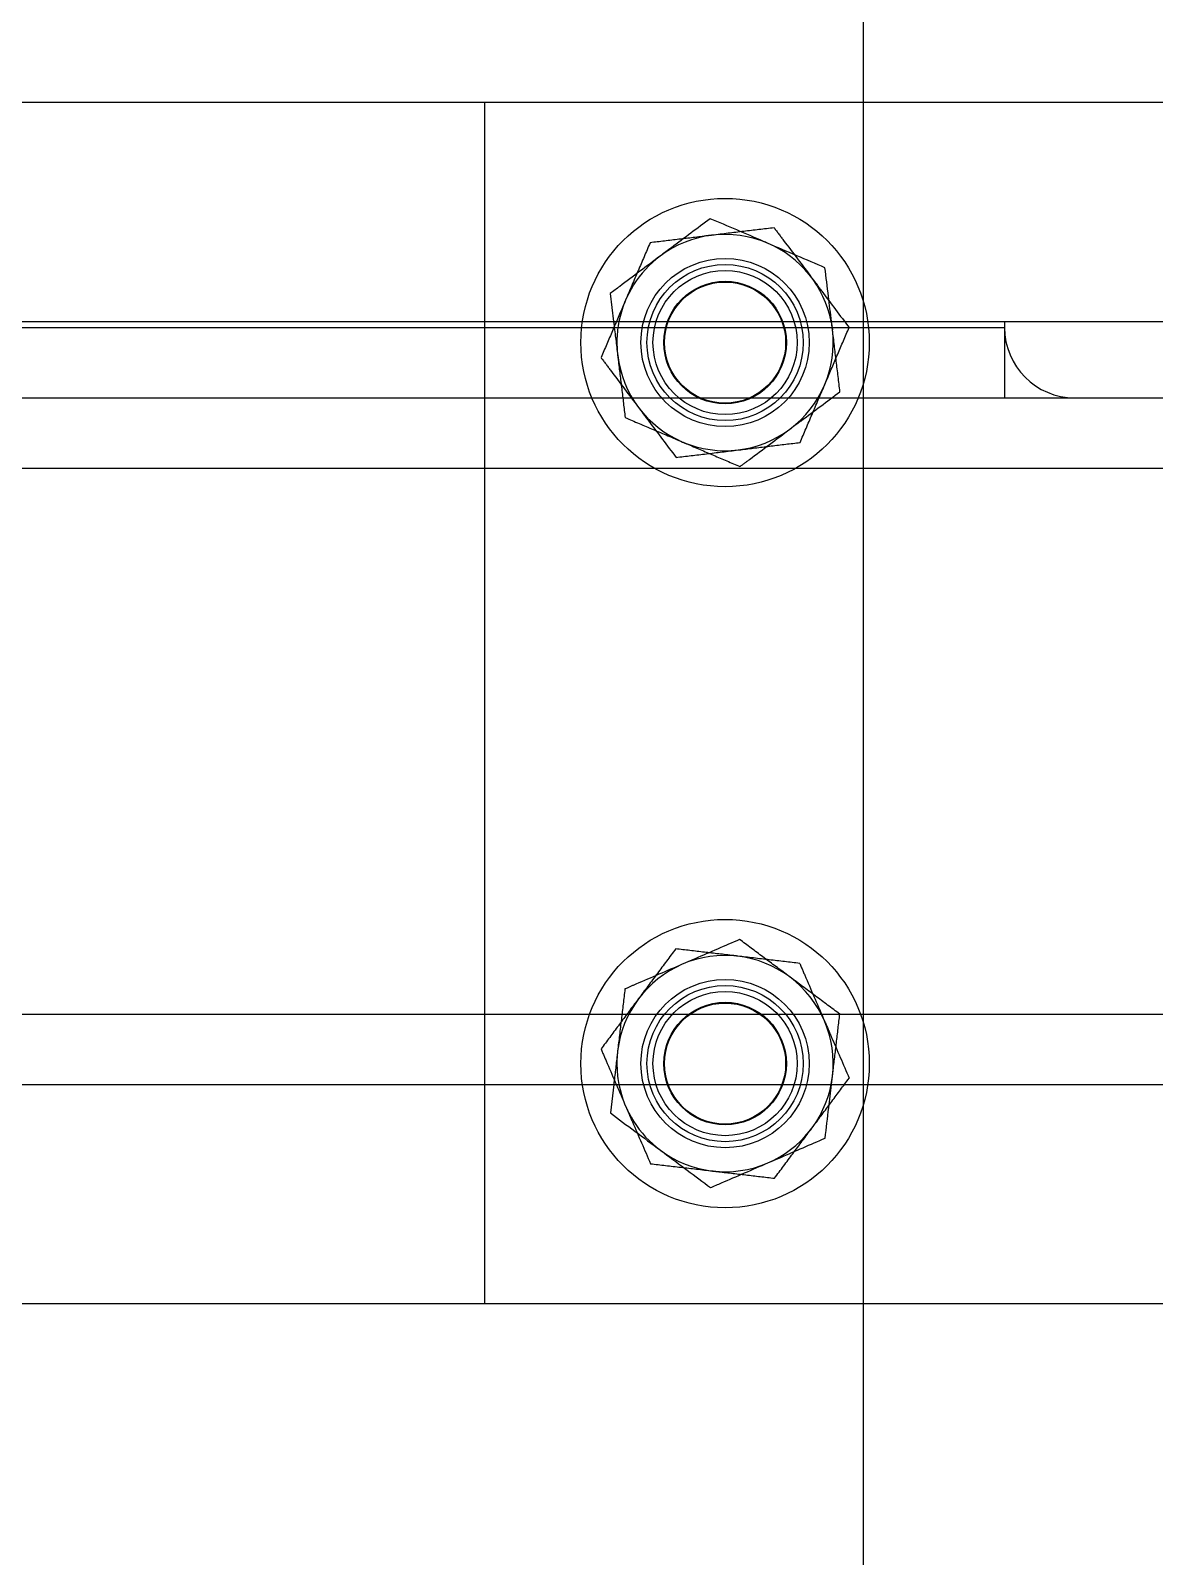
# Model space of a CAD drawing. Header units: metres. Extents: x 0 to 63075, y 0 to 44550.
# Drawn here: x 14245.8 to 14339.3, y 30210.3 to 30337.3 of the extents above; entities that cross this region are included whole.
import ezdxf

# ---------------------------------------------------------------- set-up
doc = ezdxf.new("R2010")
doc.units = ezdxf.units.M
doc.header["$LTSCALE"] = 75
doc.linetypes.add('HIDDEN2', pattern=[4.7625, 3.175, -1.5875])
for name, color, linetype in [('SDM', 7, 'Continuous'), ('SL4', 4, 'Continuous'), ('ST1', 7, 'HIDDEN2')]:
    doc.layers.add(name, color=color, linetype=linetype)

# ---------------------------------------------------------------- blocks, each defined once
blk = doc.blocks.new('A$Ca53c419a')
at = {"layer": 'SL4'}
for p, q in [((3848.98, 420.77), (3848.98, 281.23)), ((3912.48, 420.77), (3912.48, 281.23)), ((3830.73, 312.75), (3830.73, 389.25)), ((3930.73, 389.25), (3930.73, 312.75)), ((3830.73, 312.75), (3848.98, 312.75)), ((3830.73, 281.23), (3830.73, 312.75)), ((3912.48, 312.75), (3930.73, 312.75)), ((3930.73, 312.75), (3930.73, 281.23)), ((3848.98, 302.02), (3846.61, 302.29)), ((3914.81, 302.31), (3912.48, 302.03)), ((3669.71, 281.23), (4459.47, 281.23))]:
    blk.add_line(p, q, dxfattribs=at)
for centre, start, end in [((3850.72, 292.75), 101.2123, 143.3118), ((3910.73, 292.75), 36.8699, 78.7877), ((3850.72, 292.75), 143.3118, 203.3118), ((3910.73, 292.75), 336.8699, 36.8699), ((3850.72, 292.75), 203.3118, 258.7877), ((3910.73, 292.75), 281.2123, 336.8699)]:
    blk.add_arc(centre, 9, start, end, dxfattribs=at)
for points, knots in [([(3846.61, 302.29), (3846.11, 301.62), (3845.09, 300.25), (3844.04, 298.84), (3843.51, 298.13)], [0, 0, 0, 0, 0.495458, 1, 1, 1, 1]), ([(3917.93, 298.15), (3917.08, 299.28), (3916.02, 300.69), (3915.01, 302.04), (3914.81, 302.31)], [0, 0, 0, 0, 0.803647, 1, 1, 1, 1]), ([(3843.51, 298.13), (3843.43, 298.03), (3842.88, 297.28), (3841.83, 295.87), (3840.88, 294.6), (3840.4, 293.96)], [0, 0, 0, 0, 0.07009, 0.530784, 1, 1, 1, 1]), ([(3921.04, 293.99), (3920.24, 295.06), (3919.21, 296.43), (3918.16, 297.84), (3917.93, 298.15)], [0, 0, 0, 0, 0.779636, 1, 1, 1, 1]), ([(3840.4, 293.96), (3840.53, 293.66), (3841.2, 292.1), (3841.9, 290.49), (3842.46, 289.19)], [0, 0, 0, 0, 0.196353, 1, 1, 1, 1]), ([(3919, 289.21), (3919.05, 289.33), (3919.42, 290.19), (3920.11, 291.8), (3920.73, 293.26), (3921.04, 293.99)], [0, 0, 0, 0, 0.07009, 0.530784, 1, 1, 1, 1]), ([(3842.46, 289.19), (3842.61, 288.83), (3843.31, 287.22), (3843.99, 285.64), (3844.52, 284.42)], [0, 0, 0, 0, 0.220364, 1, 1, 1, 1]), ([(3916.96, 284.44), (3917.29, 285.21), (3917.96, 286.78), (3918.65, 288.4), (3919, 289.21)], [0, 0, 0, 0, 0.495458, 1, 1, 1, 1]), ([(3844.52, 284.42), (3845.35, 284.32), (3846.82, 284.15), (3848.33, 283.97), (3848.98, 283.89)], [0, 0, 0, 0, 0.572461, 1, 1, 1, 1]), ([(3912.48, 283.9), (3913.18, 283.98), (3914.7, 284.16), (3916.17, 284.34), (3916.96, 284.44)], [0, 0, 0, 0, 0.461322, 1, 1, 1, 1])]:
    blk.add_open_spline(points, degree=3, knots=knots, dxfattribs=at)
at = {"layer": 'ST1'}
for p, q in [((3854.83, 489.65), (3854.83, 212.35)), ((3900.28, 489.65), (3900.28, 212.35)), ((3906.13, 483.8), (3906.13, 218.2)), ((3911.98, 432.5), (3911.98, 269.5)), ((3848.98, 312.75), (3912.48, 312.75)), ((3848.98, 283.92), (3849.68, 283.81)), ((3848.98, 283.89), (3849.68, 283.81)), ((3912.48, 283.92), (3911.8, 283.81)), ((3830.73, 206.23), (3830.73, 281.23)), ((3848.98, 281.23), (3848.98, 206.23)), ((3912.48, 281.23), (3912.48, 206.23)), ((3930.73, 281.23), (3930.73, 206.23)), ((3911.98, 269.5), (3906.13, 269.5)), ((3912.48, 269.5), (3911.98, 269.5))]:
    blk.add_line(p, q, dxfattribs=at)
for centre, radius in [((3850.72, 292.75), 12), ((3910.73, 292.75), 12), ((3850.72, 292.75), 7), ((3910.73, 292.75), 7), ((3850.72, 292.75), 6.5), ((3850.72, 292.75), 6), ((3910.73, 292.75), 6.5), ((3910.73, 292.75), 6), ((3850.72, 292.75), 5.1), ((3850.72, 292.75), 5.04), ((3910.73, 292.75), 5.1), ((3910.73, 292.75), 5.04)]:
    blk.add_circle(centre, radius, dxfattribs=at)
for centre, radius, start, end in [((3850.72, 292.75), 9, 83.3118, 101.2123), ((3850.72, 292.75), 9, 23.3118, 83.3118), ((3910.73, 292.75), 9, 96.8699, 156.8699), ((3910.73, 292.75), 9, 78.7877, 96.8699), ((3850.72, 292.75), 9, 323.3118, 23.3118), ((3910.73, 292.75), 9, 156.8699, 216.8699), ((3850.72, 292.75), 9, 263.3118, 323.3118), ((3910.73, 292.75), 9, 216.8699, 276.8699), ((3911.98, 263.65), 5.85, 90, 180)]:
    blk.add_arc(centre, radius, start, end, dxfattribs=at)
for points, knots in [([(3851.94, 303.07), (3851.53, 302.9), (3849.98, 302.23), (3848.36, 301.53), (3847.16, 301.02)], [0, 0, 0, 0, 0.257551, 1, 1, 1, 1]), ([(3856.1, 299.97), (3856, 300.04), (3855.26, 300.6), (3853.85, 301.65), (3852.58, 302.59), (3851.94, 303.07)], [0, 0, 0, 0, 0.07009, 0.530784, 1, 1, 1, 1]), ([(3909.48, 303.07), (3909.13, 302.81), (3907.78, 301.79), (3906.37, 300.73), (3905.33, 299.95)], [0, 0, 0, 0, 0.257551, 1, 1, 1, 1]), ([(3914.26, 301.03), (3914.15, 301.07), (3913.29, 301.44), (3911.67, 302.13), (3910.22, 302.75), (3909.48, 303.07)], [0, 0, 0, 0, 0.07009, 0.530784, 1, 1, 1, 1]), ([(3847.16, 301.02), (3846.73, 300.83), (3845.11, 300.13), (3843.54, 299.45), (3842.39, 298.96)], [0, 0, 0, 0, 0.268634, 1, 1, 1, 1]), ([(3851.77, 301.69), (3851.65, 301.7), (3850.72, 301.81), (3849.78, 301.92), (3848.99, 302.02), (3848.98, 302.02)], [0, 0, 0, 0, 0.130578, 0.98885, 1, 1, 1, 1]), ([(3856.93, 301.08), (3856.1, 301.18), (3854.4, 301.38), (3852.66, 301.59), (3851.77, 301.69)], [0, 0, 0, 0, 0.495458, 1, 1, 1, 1]), ([(3858.99, 296.31), (3858.43, 297.61), (3857.73, 299.23), (3857.07, 300.78), (3856.93, 301.08)], [0, 0, 0, 0, 0.803647, 1, 1, 1, 1]), ([(3904.49, 301.06), (3904.16, 300.29), (3903.49, 298.72), (3902.8, 297.1), (3902.45, 296.29)], [0, 0, 0, 0, 0.495458, 1, 1, 1, 1]), ([(3909.65, 301.69), (3909.53, 301.67), (3908.6, 301.56), (3906.85, 301.35), (3905.28, 301.16), (3904.49, 301.06)], [0, 0, 0, 0, 0.07009, 0.530784, 1, 1, 1, 1]), ([(3912.48, 302.03), (3912.41, 302.02), (3911.49, 301.91), (3910.53, 301.79), (3909.65, 301.69)], [0, 0, 0, 0, 0.07048, 1, 1, 1, 1]), ([(3919.04, 298.99), (3918.26, 299.32), (3916.7, 299.99), (3915.08, 300.68), (3914.26, 301.03)], [0, 0, 0, 0, 0.495458, 1, 1, 1, 1]), ([(3860.27, 296.86), (3859.59, 297.37), (3858.23, 298.38), (3856.81, 299.44), (3856.1, 299.97)], [0, 0, 0, 0, 0.495458, 1, 1, 1, 1]), ([(3905.33, 299.95), (3904.95, 299.67), (3903.54, 298.61), (3902.17, 297.58), (3901.17, 296.83)], [0, 0, 0, 0, 0.268634, 1, 1, 1, 1]), ([(3842.39, 298.96), (3842.29, 298.12), (3842.09, 296.43), (3841.89, 294.68), (3841.79, 293.8)], [0, 0, 0, 0, 0.495458, 1, 1, 1, 1]), ([(3919.66, 293.83), (3919.65, 293.95), (3919.53, 294.87), (3919.32, 296.62), (3919.13, 298.19), (3919.04, 298.99)], [0, 0, 0, 0, 0.07009, 0.530784, 1, 1, 1, 1]), ([(3861.05, 291.54), (3860.52, 292.77), (3859.84, 294.34), (3859.14, 295.96), (3858.99, 296.31)], [0, 0, 0, 0, 0.779636, 1, 1, 1, 1]), ([(3859.66, 291.7), (3859.68, 291.82), (3859.79, 292.75), (3859.99, 294.5), (3860.18, 296.07), (3860.27, 296.86)], [0, 0, 0, 0, 0.07009, 0.5307844, 1, 1, 1, 1]), ([(3902.45, 296.29), (3902.4, 296.17), (3902.03, 295.31), (3901.34, 293.7), (3900.72, 292.24), (3900.41, 291.51)], [0, 0, 0, 0, 0.07009, 0.5307844, 1, 1, 1, 1]), ([(3901.17, 296.83), (3901.27, 295.99), (3901.47, 294.3), (3901.68, 292.56), (3901.79, 291.67)], [0, 0, 0, 0, 0.495458, 1, 1, 1, 1]), ([(3841.79, 293.8), (3841.77, 293.68), (3841.66, 292.75), (3841.46, 291), (3841.27, 289.43), (3841.18, 288.64)], [0, 0, 0, 0, 0.07009, 0.530784, 1, 1, 1, 1]), ([(3920.28, 288.67), (3920.18, 289.51), (3919.98, 291.2), (3919.77, 292.94), (3919.66, 293.83)], [0, 0, 0, 0, 0.495458, 1, 1, 1, 1]), ([(3857.94, 287.37), (3858.02, 287.47), (3858.57, 288.22), (3859.62, 289.63), (3860.57, 290.9), (3861.05, 291.54)], [0, 0, 0, 0, 0.07009, 0.530784, 1, 1, 1, 1]), ([(3859.06, 286.54), (3859.16, 287.38), (3859.36, 289.07), (3859.56, 290.82), (3859.66, 291.7)], [0, 0, 0, 0, 0.495458, 1, 1, 1, 1]), ([(3900.41, 291.51), (3900.61, 291.24), (3901.62, 289.89), (3902.68, 288.48), (3903.53, 287.35)], [0, 0, 0, 0, 0.196353, 1, 1, 1, 1]), ([(3901.79, 291.67), (3901.8, 291.55), (3901.92, 290.63), (3902.13, 288.88), (3902.32, 287.31), (3902.41, 286.51)], [0, 0, 0, 0, 0.07009, 0.530784, 1, 1, 1, 1]), ([(3841.18, 288.64), (3841.86, 288.13), (3843.22, 287.12), (3844.64, 286.06), (3845.35, 285.53)], [0, 0, 0, 0, 0.495458, 1, 1, 1, 1]), ([(3920.28, 288.67), (3919.93, 288.41), (3918.58, 287.39), (3917.17, 286.33), (3916.13, 285.55)], [0, 0, 0, 0, 0.2575513, 1, 1, 1, 1]), ([(3854.84, 283.21), (3855.34, 283.88), (3856.36, 285.25), (3857.41, 286.66), (3857.94, 287.37)], [0, 0, 0, 0, 0.495458, 1, 1, 1, 1]), ([(3903.53, 287.35), (3903.76, 287.04), (3904.81, 285.63), (3905.84, 284.26), (3906.64, 283.19)], [0, 0, 0, 0, 0.2203639, 1, 1, 1, 1]), ([(3859.06, 286.54), (3858.66, 286.37), (3857.1, 285.7), (3855.49, 285), (3854.29, 284.48)], [0, 0, 0, 0, 0.257551, 1, 1, 1, 1]), ([(3902.41, 286.51), (3903.19, 286.18), (3904.75, 285.51), (3906.37, 284.82), (3907.19, 284.47)], [0, 0, 0, 0, 0.495458, 1, 1, 1, 1]), ([(3845.35, 285.53), (3845.45, 285.46), (3846.19, 284.9), (3847.6, 283.85), (3848.87, 282.91), (3849.51, 282.43)], [0, 0, 0, 0, 0.07009, 0.5307844, 1, 1, 1, 1]), ([(3854.29, 284.48), (3853.85, 284.3), (3852.24, 283.6), (3850.66, 282.92), (3849.51, 282.43)], [0, 0, 0, 0, 0.268634, 1, 1, 1, 1]), ([(3916.13, 285.55), (3915.75, 285.27), (3914.34, 284.21), (3912.97, 283.18), (3911.97, 282.43)], [0, 0, 0, 0, 0.268634, 1, 1, 1, 1]), ([(3849.68, 283.81), (3849.8, 283.8), (3850.73, 283.69), (3852.47, 283.48), (3854.04, 283.3), (3854.84, 283.21)], [0, 0, 0, 0, 0.07009, 0.530784, 1, 1, 1, 1]), ([(3906.64, 283.19), (3907.48, 283.29), (3909.17, 283.5), (3910.92, 283.71), (3911.8, 283.81)], [0, 0, 0, 0, 0.495458, 1, 1, 1, 1]), ([(3907.19, 284.47), (3907.3, 284.43), (3908.16, 284.06), (3909.78, 283.37), (3911.23, 282.75), (3911.97, 282.43)], [0, 0, 0, 0, 0.07009, 0.530784, 1, 1, 1, 1]), ([(3911.8, 283.81), (3911.92, 283.83), (3912.15, 283.86), (3912.37, 283.88), (3912.48, 283.9)], [0, 0, 0, 0, 0.543542, 1, 1, 1, 1])]:
    blk.add_open_spline(points, degree=3, knots=knots, dxfattribs=at)

msp = doc.modelspace()

# ---------------------------------------------------------------- block references
at = {"layer": 'SDM', "rotation": 90}
msp.add_blockref('A$Ca53c419a', (14596.36, 26400.6), dxfattribs=at)

doc.saveas('drawing.dxf')
